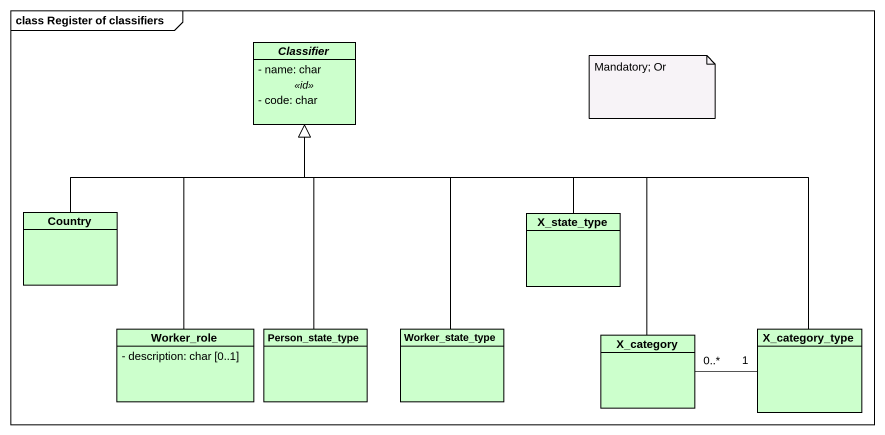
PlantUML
@startuml
mainframe class Register of classifiers
hide circle
hide empty members
skinparam classAttributeIconSize 0
abstract class Classifier #CCFFCC {
  - name: char
  .. <<id>> ..
  - code: char
}
class Country #CCFFCC
class X_state_type #CCFFCC
class Worker_role #CCFFCC {
  - description: char [0..1]
}
class Person_state_type #CCFFCC
class Worker_state_type #CCFFCC
class X_category #CCFFCC
class X_category_type #CCFFCC
Country -up-|> Classifier
X_state_type -up-|> Classifier
Worker_role -up-|> Classifier
Person_state_type -up-|> Classifier
Worker_state_type -up-|> Classifier
X_category -up-|> Classifier
X_category_type -left-|> Classifier
X_category_type "1" -left- "0..*" X_category
note as N1
  Mandatory; Or
end note
@enduml
